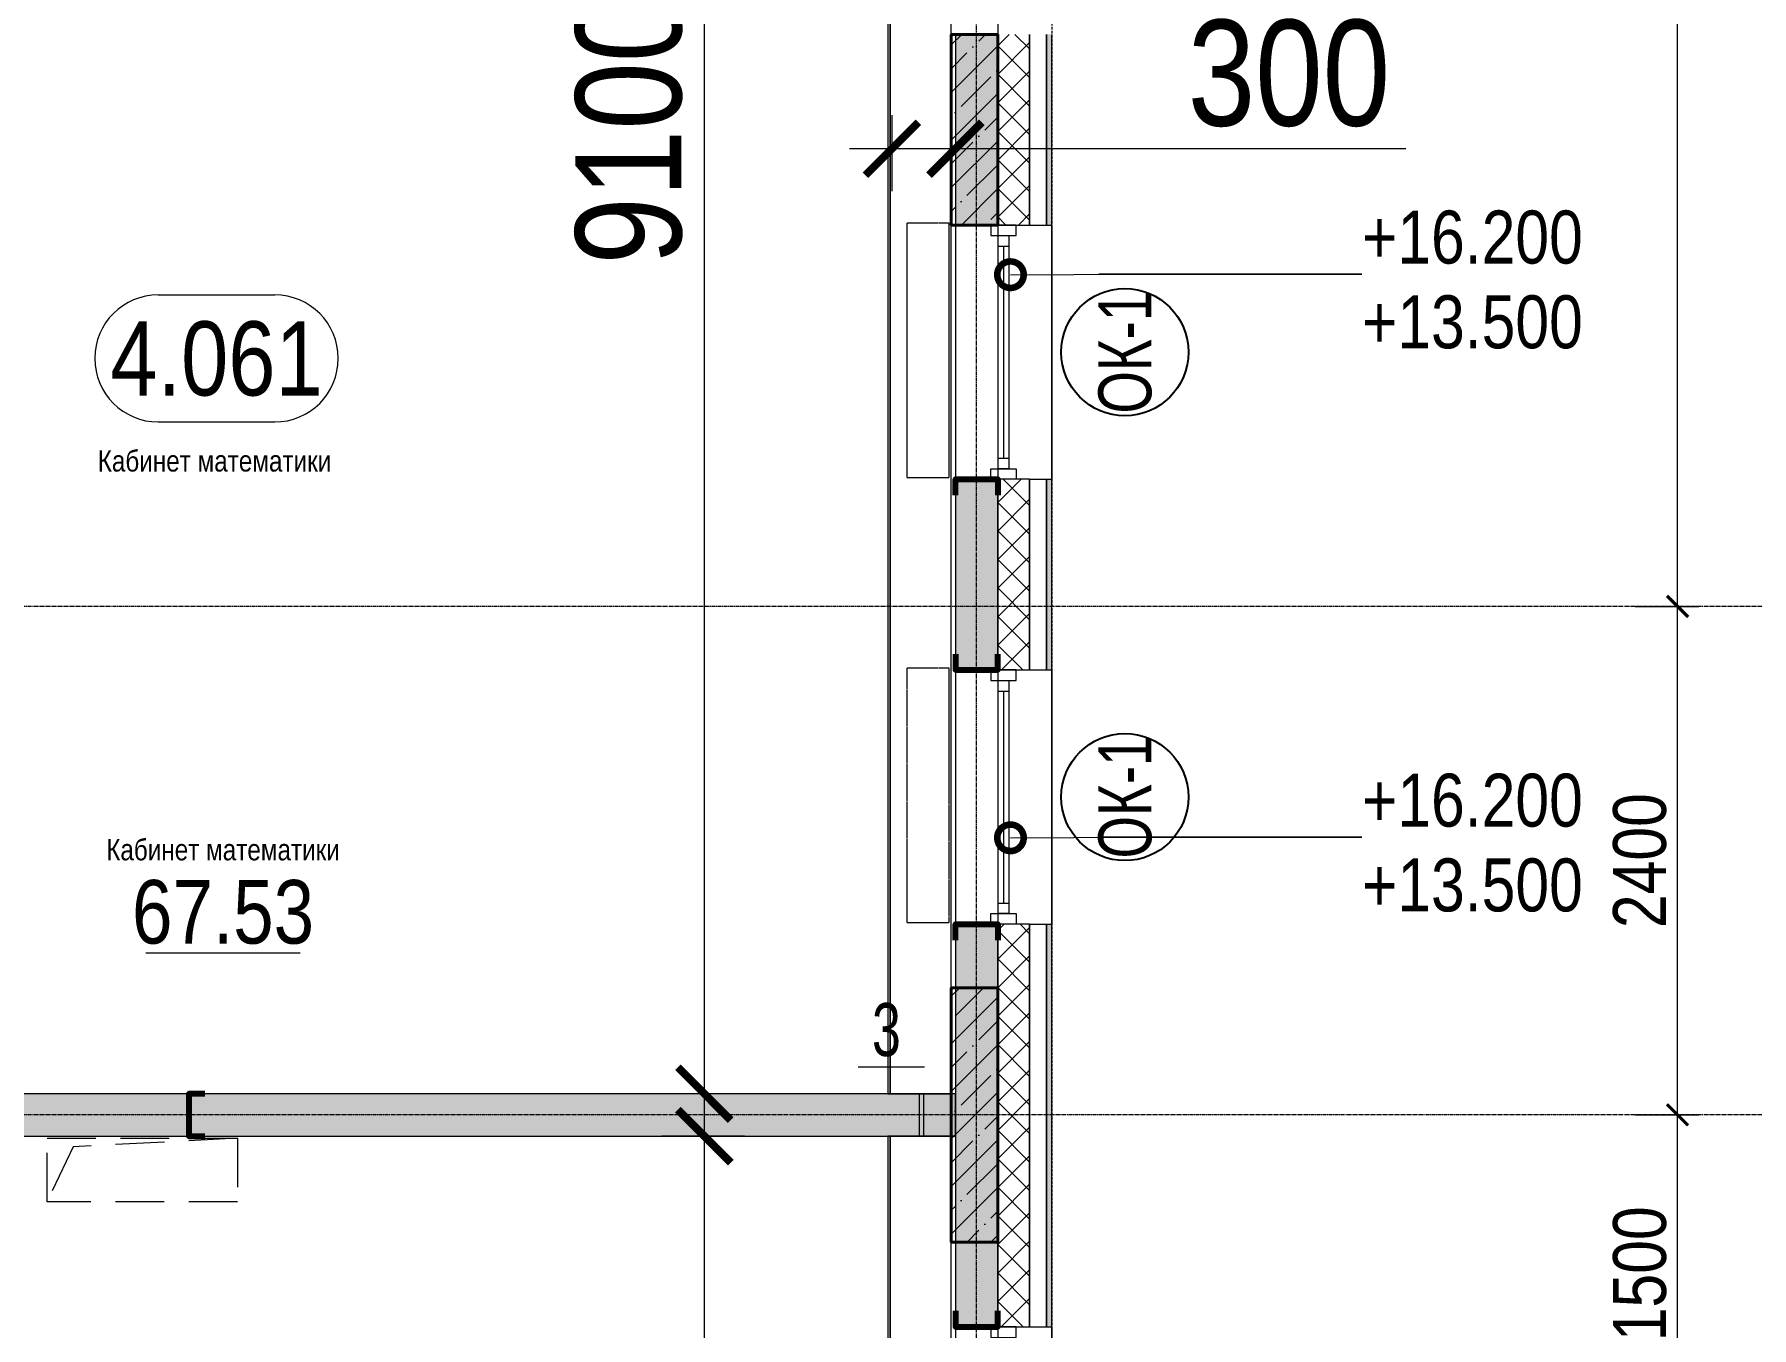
# Model space of a CAD drawing. Header units: millimetres. Extents: x -231292 to 573618, y -153144 to 564035.
# Drawn here: x 160579 to 168689, y 374498 to 380602 of the extents above; entities that cross this region are included whole.
import ezdxf
from ezdxf import colors
from ezdxf.entities.mleader import LeaderData, LeaderLine
from ezdxf.enums import TextEntityAlignment as Align
from ezdxf.math import Vec2, Vec3

# ---------------------------------------------------------------- set-up
doc = ezdxf.new("R2010")
doc.units = ezdxf.units.MM
for name, pattern in [('CENTER2', [28.575, 19.05, -3.175, 3.175, -3.175]), ('DASHED', [19.05, 12.7, -6.35]), ('HIDDEN', [9.525, 6.35, -3.175]), ('HIDDEN2', [4.7625, 3.175, -1.5875])]:
    doc.linetypes.add(name, pattern=pattern)
doc.layers.get('0').update_dxf_attribs({"color": 250})
doc.layers.get('Defpoints').update_dxf_attribs({"color": 250})
for name, color, linetype, lineweight in [('A-AREA', 250, 'Continuous', 15), ('A-Wall_Материал_Газоблок_Контур', 250, 'Continuous', 0), ('АР_Area', 250, 'Continuous', 5), ('АР_Колонны', 250, 'Continuous', 35), ('АР_Окна', 250, 'Continuous', 5), ('АР_Окна марка', 250, 'Continuous', 9), ('АР_Отв. марка', 250, 'Continuous', 9), ('АР_Отопительные приборы', 250, 'HIDDEN2', 0), ('АР_площадь пом', 250, 'Continuous', 5), ('АР_Размеры обшивки', 250, 'Continuous', 5), ('АР_Стены ЖБ', 250, 'Continuous', 35), ('АР_Стены ПЕНОблок', 250, 'Continuous', 20), ('АР_Тонкая', 250, 'Continuous', 5), ('АР_Утеплитель', 250, 'Continuous', 0), ('АР_Штриховка', 250, 'Continuous', 0), ('Зашивка радиаторов тип 1 (фанера и МДФ)', 250, 'Continuous', 0), ('КМ_Фахверки', 250, 'Continuous', 80), ('Марка окна', 250, 'Continuous', 0), ('ОВ_Классы', 250, 'Continuous', 0), ('ОВ_Отопление', 250, 'Continuous', 0), ('РД_Воронки с кровли', 250, 'Continuous', 18), ('РД_Оси_100', 250, 'Continuous', 0), ('РД_Оси_размер', 250, 'Continuous', 0)]:
    doc.layers.add(name, color=color, linetype=linetype, lineweight=lineweight)
doc.layers.add('АР_Делит', color=250, linetype='Continuous', lineweight=0, plot=False)
doc.styles.add('Arial0', font='arial.ttf')
doc.styles.add('Arial_09', font='ARIALN.TTF', dxfattribs={"width": 0.9})
doc.styles.add('Isocpeur3', font='isocpeur.ttf')
doc.styles.add('style1', font='ARIALN.TTF')
doc.dimstyles.new('Dim100_ареал', dxfattribs={"dimscale": 100, "dimtxt": 2.5, "dimasz": 1, "dimexe": 1, "dimexo": 1, "dimgap": 0.5, "dimtad": 1, "dimzin": 12, "dimdsep": 46, "dimtxsty": 'style1', "dimblk": 'ARCHTICK', "dimcen": 1, "dimdle": 1, "dimclrd": 256, "dimclre": 256, "dimaunit": 1, "dimadec": 0, "dimazin": 3, "dimtfac": 1, "dimtmove": 1, "dimatfit": 3, "dimldrblk": 'OPEN30', "dimfxl": 2, "dimfxlon": 1, "dimtolj": 1, "dimtzin": 0, "dimlwd": 9, "dimlwe": 9, "dimarcsym": 0})
doc.dimstyles.new('Dim200_ареал', dxfattribs={"dimscale": 100, "dimtxt": 5, "dimasz": 2.5, "dimexe": 2, "dimexo": 2, "dimgap": 1, "dimtad": 1, "dimzin": 12, "dimdsep": 46, "dimtxsty": 'style1', "dimblk": 'ARCHTICK', "dimcen": 3, "dimdle": 2, "dimclrd": 256, "dimclre": 256, "dimaunit": 1, "dimadec": 0, "dimazin": 3, "dimtfac": 1, "dimtmove": 1, "dimatfit": 3, "dimldrblk": 'OPEN30', "dimfxl": 5, "dimfxlon": 1, "dimtolj": 1, "dimtzin": 0, "dimlwd": 9, "dimlwe": 9, "dimarcsym": 0})
pattern_1 = [(45, (50428.77, 366201.75), (-112.2532, 112.2532), []), (45, (50541.02, 366201.75), (-112.2532, 112.2532), [198.4375, -39.6875, 0, -39.6875])]

# ---------------------------------------------------------------- blocks, each defined once
blk = doc.blocks.new('otv пунктир')
at = {"linetype": 'HIDDEN', "ltscale": 0.07}
blk.add_lwpolyline([(0, 0), (0, 1), (1, 1), (1, 0)], close=True, dxfattribs=at)
blk.add_lwpolyline([(0, 1), (0.1346, 0.1366), (1, 0)], dxfattribs=at)
blk = doc.blocks.new('_DotSmall')
at = {"color": 0, "linetype": 'ByBlock', "const_width": 0.5}
blk.add_lwpolyline([(-0.0625, 0, 1), (0.0625, 0, 1)], format="xyb", close=True, dxfattribs=at)
blk = doc.blocks.new('Ф_пеноблок 200')
at = {"layer": 'КМ_Фахверки'}
blk.add_lwpolyline([(0, -75), (0, 0), (200, 0), (200, -75)], dxfattribs=at)
blk = doc.blocks.new('_ArchTick')
at = {"color": 0, "linetype": 'ByBlock', "const_width": 0.15}
blk.add_lwpolyline([(-0.5, -0.5), (0.5, 0.5)], dxfattribs=at)
blk = doc.blocks.new('*D1427')
at = {"layer": 'Defpoints', "color": 0, "transparency": 16777216}
for p in [(116910, 9300), (117910, 9300), (116910, 7800)]:
    blk.add_point(p, dxfattribs=at)
at = {"layer": 'РД_Оси_размер', "lineweight": 9, "transparency": 16777216}
for p, q in [((117910, 7700), (117910, 9400)), ((117710, 9300), (118010, 9300)), ((117710, 7800), (118010, 7800))]:
    blk.add_line(p, q, dxfattribs=at)
at = {"layer": 'РД_Оси_размер', "lineweight": 9, "transparency": 16777216, "xscale": 100, "yscale": 100, "zscale": 100}
for p, rotation in [((117910, 9300), 90), ((117910, 7800), 270)]:
    blk.add_blockref('_ArchTick', p, dxfattribs=dict(at, rotation=rotation))
at = {"layer": 'РД_Оси_размер', "color": 0, "transparency": 16777216, "insert": (117732.4, 8550), "char_height": 250, "attachment_point": 5, "rotation": 90, "style": 'style1'}
blk.add_mtext('\\A1;1500', dxfattribs=at)
blk = doc.blocks.new('_Open30')
at = {"color": 0, "linetype": 'ByBlock', "lineweight": -2}
for p, q in [((-1, 0.268), (0, 0)), ((0, 0), (-1, -0.268)), ((0, 0), (-1, 0))]:
    blk.add_line(p, q, dxfattribs=at)
blk = doc.blocks.new('*D1428')
at = {"layer": 'Defpoints', "color": 0, "transparency": 16777216}
for p in [(116910, 11700), (117910, 11700), (116910, 9300)]:
    blk.add_point(p, dxfattribs=at)
at = {"layer": 'РД_Оси_размер', "lineweight": 9, "transparency": 16777216}
for p, q in [((117910, 9200), (117910, 11800)), ((117710, 11700), (118010, 11700)), ((117710, 9300), (118010, 9300))]:
    blk.add_line(p, q, dxfattribs=at)
at = {"layer": 'РД_Оси_размер', "lineweight": 9, "transparency": 16777216, "xscale": 100, "yscale": 100, "zscale": 100}
for p, rotation in [((117910, 11700), 90), ((117910, 9300), 270)]:
    blk.add_blockref('_ArchTick', p, dxfattribs=dict(at, rotation=rotation))
at = {"layer": 'РД_Оси_размер', "color": 0, "transparency": 16777216, "insert": (117732.4, 10500), "char_height": 250, "attachment_point": 5, "rotation": 90, "style": 'style1'}
blk.add_mtext('\\A1;2400', dxfattribs=at)
blk = doc.blocks.new('*D1429')
at = {"layer": 'Defpoints', "color": 0, "transparency": 16777216}
for p in [(116910, 18600), (117910, 18600), (116910, 11700)]:
    blk.add_point(p, dxfattribs=at)
at = {"layer": 'РД_Оси_размер', "lineweight": 9, "transparency": 16777216}
for p, q in [((117910, 11600), (117910, 18700)), ((117710, 18600), (118010, 18600)), ((117710, 11700), (118010, 11700))]:
    blk.add_line(p, q, dxfattribs=at)
at = {"layer": 'РД_Оси_размер', "lineweight": 9, "transparency": 16777216, "xscale": 100, "yscale": 100, "zscale": 100}
for p, rotation in [((117910, 18600), 90), ((117910, 11700), 270)]:
    blk.add_blockref('_ArchTick', p, dxfattribs=dict(at, rotation=rotation))
at = {"layer": 'РД_Оси_размер', "color": 0, "transparency": 16777216, "insert": (117732.4, 15150), "char_height": 250, "attachment_point": 5, "rotation": 90, "style": 'style1'}
blk.add_mtext('\\A1;6900', dxfattribs=at)
blk = doc.blocks.new('Bottom_R_1200')
at = {"layer": 'АР_Отопительные приборы'}
blk.add_lwpolyline([(-600, -100), (600, -100), (600, 100), (-600, 100)], close=True, dxfattribs=at)
blk = doc.blocks.new('*D849')
at = {"layer": 'Defpoints', "color": 0, "transparency": 16777216}
for p in [(164131.8, 384701.8), (163742.8, 375601.8), (164131.8, 375601.8)]:
    blk.add_point(p, dxfattribs=at)
at = {"layer": 'АР_Размеры обшивки', "lineweight": 9, "transparency": 16777216}
for p, q in [((163742.8, 384901.8), (163742.8, 375401.8)), ((163931.8, 384701.8), (163542.8, 384701.8)), ((163931.8, 375601.8), (163542.8, 375601.8))]:
    blk.add_line(p, q, dxfattribs=at)
at = {"layer": 'АР_Размеры обшивки', "lineweight": 9, "transparency": 16777216, "xscale": 250, "yscale": 250, "zscale": 250}
for p, rotation in [((163742.8, 384701.8), 90), ((163742.8, 375601.8), 270)]:
    blk.add_blockref('_ArchTick', p, dxfattribs=dict(at, rotation=rotation))
at = {"layer": 'АР_Размеры обшивки', "color": 0, "transparency": 16777216, "insert": (163387.5, 380151.8), "char_height": 500, "attachment_point": 5, "rotation": 90, "style": 'style1'}
blk.add_mtext('\\A1;9100', dxfattribs=at)
blk = doc.blocks.new('*D850')
at = {"layer": 'Defpoints', "color": 0, "transparency": 16777216}
for p in [(164131.8, 375401.8), (163742.8, 366601.8), (164131.8, 366601.8)]:
    blk.add_point(p, dxfattribs=at)
at = {"layer": 'АР_Размеры обшивки', "lineweight": 9, "transparency": 16777216}
for p, q in [((163742.8, 375601.8), (163742.8, 366401.8)), ((163931.8, 375401.8), (163542.8, 375401.8)), ((163931.8, 366601.8), (163542.8, 366601.8))]:
    blk.add_line(p, q, dxfattribs=at)
at = {"layer": 'АР_Размеры обшивки', "lineweight": 9, "transparency": 16777216, "xscale": 250, "yscale": 250, "zscale": 250}
for p, rotation in [((163742.8, 375401.8), 90), ((163742.8, 366601.8), 270)]:
    blk.add_blockref('_ArchTick', p, dxfattribs=dict(at, rotation=rotation))
at = {"layer": 'АР_Размеры обшивки', "color": 0, "transparency": 16777216, "insert": (163387.5, 371001.8), "char_height": 500, "attachment_point": 5, "rotation": 90, "style": 'style1'}
blk.add_mtext('\\A1;8800', dxfattribs=at)
blk = doc.blocks.new('*D795')
at = {"layer": 'Defpoints', "color": 0, "transparency": 16777216}
for p in [(164628.8, 380419.8), (164928.8, 380419.8), (164628.8, 380061.8)]:
    blk.add_point(p, dxfattribs=at)
at = {"layer": 'АР_Размеры обшивки', "lineweight": 9, "transparency": 16777216}
for p, q in [((164628.8, 380219.8), (164628.8, 379861.8)), ((164928.8, 380219.8), (164928.8, 379861.8)), ((165128.8, 380061.8), (164428.8, 380061.8)), ((167055.8, 380061.8), (164928.8, 380061.8))]:
    blk.add_line(p, q, dxfattribs=at)
at = {"layer": 'АР_Размеры обшивки', "lineweight": 9, "transparency": 16777216, "xscale": 250, "yscale": 250, "zscale": 250, "rotation": 180}
blk.add_blockref('_ArchTick', (164628.8, 380061.8), dxfattribs=at)
at = {"layer": 'АР_Размеры обшивки', "lineweight": 9, "transparency": 16777216, "xscale": 250, "yscale": 250, "zscale": 250}
blk.add_blockref('_ArchTick', (164928.8, 380061.8), dxfattribs=at)
at = {"layer": 'АР_Размеры обшивки', "color": 0, "transparency": 16777216, "insert": (166503.8, 380417), "char_height": 500, "attachment_point": 5, "style": 'style1'}
blk.add_mtext('\\A1;300', dxfattribs=at)
blk = doc.blocks.new('MOK-МаркаПом_овал_ареал')
for p, q in [((-2.75, 3), (2.75, 3)), ((-2.75, -3), (2.75, -3))]:
    blk.add_line(p, q)
for centre, radius, start, end in [((-2.75, 0), 3, 90, 270), ((2.75, 0), 3, 270, 90), ((-3.75, 0), 3.5, 0, 0.00095)]:
    blk.add_arc(centre, radius, start, end)
at = {"color": 0, "style": 'style1'}
blk.add_attdef('АР-ПОМЕЩЕНИЕ:НОМЕР', text='', height=3.5, dxfattribs=at).set_placement((0, 0), align=Align.MIDDLE)
at = {"layer": 'Defpoints', "color": 2, "style": 'style1'}
blk.add_attdef('АР-ПОМЕЩЕНИЕ:НАИМЕНОВАНИЕ', text='', height=1, dxfattribs=at).set_placement((-0.094, -4.814), align=Align.MIDDLE)
blk = doc.blocks.new('MOK-МаркаПомещения1')
at = {"layer": 'A-AREA', "color": 0}
blk.add_line((-3.651, -1.944), (3.649, -1.944), dxfattribs=at)
at = {"layer": 'A-AREA', "color": 0, "style": 'style1'}
blk.add_attdef('АР-ПОМЕЩЕНИЕ:ПЛОЩАДЬ', text='', height=3, dxfattribs=at).set_placement((0, 0), align=Align.MIDDLE)
at = {"layer": 'Defpoints', "style": 'style1', "flags": 8}
blk.add_attdef('АР-ПОМЕЩЕНИЕ:НАИМЕНОВАНИЕ', text='', height=1, dxfattribs=at).set_placement((0, 2.956), align=Align.MIDDLE)
blk = doc.blocks.new('MOK-МаркаПроема инж.')
blk.add_line((-1.328, -1.754), (1.802, -1.754))
at = {"color": 0, "style": 'Arial0', "width": 0.7}
blk.add_attdef('АР-ПРОЕМ:Коробка', text='', height=2.5, dxfattribs=at).set_placement((0, 0), align=Align.MIDDLE)
blk = doc.blocks.new('МОК-Наименование')
at = {"layer": 'Defpoints'}
blk.add_circle((0, 0), 3, dxfattribs=at)
at = {"color": 0, "linetype": 'ByBlock', "lineweight": -2, "style": 'Isocpeur3', "width": 0.8, "flags": 4}
blk.add_attdef('АР-ОКНО:НАИМЕНОВАНИЕ', text='', height=2.5, dxfattribs=at).set_placement((0, 0), align=Align.MIDDLE)
blk = doc.blocks.new('СОШ_2200_АР_ОСИ_М100_28.05.24')
at = {"layer": 'АР_Делит', "color": 5, "linetype": 'DASHED'}
blk.add_lwpolyline([(114955, 135155), (114955, -355), (93595.036, -355), (93595.036, 13855), (94145, 13855), (94145, 68320), (66055, 68320), (66055, 13857.73), (83455, 13857.73), (83455, -355), (45245, -355), (45245, 13145), (44695, 13145), (44695, 26755), (45245, 26755), (45245, 68320), (20455, 68320), (20455, 26755), (27955, 26755), (27955, 13145), (-355, 13145), (-355, 100855), (37145, 100855), (37145, 129155)], dxfattribs=at)
at = {"layer": 'РД_Оси_100', "linetype": 'CENTER2'}
for p, q in [((114600, -6155), (114600, 139938.679)), ((119910, 11700), (94200, 11700)), ((119910, 9300), (94200, 9300))]:
    blk.add_line(p, q, dxfattribs=at)
at = {"layer": 'РД_Оси_размер'}
for base, p1, p2, picture, middle in [((117910, 18600), (116910, 11700), (116910, 18600), '*D1429', (117732.357, 15150)), ((117910, 11700), (116910, 9300), (116910, 11700), '*D1428', (117732.357, 10500)), ((117910, 9300), (116910, 7800), (116910, 9300), '*D1427', (117732.357, 8550))]:
    dim = blk.add_linear_dim(base=base, p1=p1, p2=p2, angle=90, dimstyle='Dim100_ареал', dxfattribs=at)
    dim.commit()
    dim.dimension.update_dxf_attribs({"geometry": picture, "text_midpoint": middle})

msp = doc.modelspace()

# ---------------------------------------------------------------- hatches: boundary and pattern name
at = {"layer": 'АР_Штриховка', "linetype": 'Continuous', "lineweight": 5}
h = msp.add_hatch(dxfattribs=at)
h.set_pattern_fill('ANSI35', color=256, scale=25, style=0)
h.set_pattern_definition(pattern_1)
h.paths.add_polyline_path([(165128.768, 376101.753), (164908.768, 376101.753), (164908.768, 374901.753), (165128.768, 374901.753)], flags=0)
at = {"layer": 'АР_Штриховка', "linetype": 'Continuous', "lineweight": 0}
h = msp.add_hatch(dxfattribs=at)
h.set_pattern_fill('AR-CONC', color=256, angle=45, style=0)
h.set_pattern_definition([(95, (50428.77, 366201.75), (140.09465, 117.55338), [19.05, -209.55]), (40, (50428.77, 366201.75), (-160.01845, 110.17673), [15.24, -167.64058]), (145.45144, (50440.44, 366211.55), (-19.9238, 227.7301), [16.19, -178.09024]), (91.1842, (50392.85, 366237.67), (221.41024, 161.9534), [28.575, -314.325]), (141.63556, (50411.3, 366251.17), (-7.0866, 342.82676), [24.285, -267.1356]), (36.18415, (50392.85, 366237.67), (-7.0866, 342.82676), [22.86, -251.4597]), (66, (50419.79, 366246.65), (179.51998, 34.89515), [19.05, -209.55]), (11, (50419.79, 366246.65), (-86.53993, 173.9412), [15.24, -167.64]), (116.45145, (50434.75, 366249.56), (92.98005, 208.83634), [16.19, -178.08994]), (82.5, (50428.77, 366201.75), (-57.60547, 61.973414), [0, -165.608, 0, -170.18, 0, -168.275]), (52.5, (50428.77, 366201.75), (-23.58973, 118.087), [0, -97.028, 0, -161.798, 0, -64.135]), (12.5, (50388.716, 366161.7), (99.927863, 91.826196), [0, -63.5, 0, -198.12, 0, -262.89]), (2.5, (50370.76, 366143.74), (86.7639, 122.72239), [0, -82.55, 0, -131.572, 0, -186.69])])
h.paths.add_polyline_path([(157338.768, 375601.753), (157338.768, 375401.753), (164928.768, 375401.753), (164928.768, 375601.753)], flags=0)
at = {"layer": 'ОВ_Отопление', "linetype": 'Continuous', "lineweight": 5}
for points in [[(164908.768, 375401.753), (164908.768, 375601.753), (164833.768, 375501.753)], [(164928.768, 375401.753), (164928.768, 375601.753), (164853.768, 375501.753)], [(164758.768, 375401.753), (164908.768, 375401.753), (164833.768, 375501.753)], [(164778.768, 375401.753), (164928.768, 375401.753), (164853.768, 375501.753)]]:
    msp.add_hatch(color=256, dxfattribs=at).paths.add_polyline_path(points, flags=0)

# ---------------------------------------------------------------- linework, layer by layer
at = {"layer": 'A-Wall_Материал_Газоблок_Контур', "linetype": 'Continuous', "lineweight": 0}
for p, q in [((164928.768, 379701.753), (164928.768, 378501.753)), ((164928.768, 377601.753), (164928.768, 376401.753)), ((164928.768, 374501.753), (164928.768, 371201.753)), ((165383.768, 371201.753), (165383.768, 374501.753))]:
    msp.add_line(p, q, dxfattribs=at)
at = {"layer": 'АР_Колонны', "linetype": 'HIDDEN2', "lineweight": 25}
for p, q in [((164908.768, 380601.753), (165128.768, 380601.753)), ((164908.768, 379701.753), (164908.768, 380601.753)), ((164908.768, 376101.753), (165128.768, 376101.753)), ((164908.768, 374901.753), (164908.768, 376101.753)), ((165128.768, 376101.753), (165128.768, 374901.753)), ((165128.768, 374901.753), (164908.768, 374901.753))]:
    msp.add_line(p, q, dxfattribs=at)
at = {"layer": 'АР_Колонны', "linetype": 'Continuous', "lineweight": 35}
for p, q in [((164908.768, 380601.753), (164908.768, 379701.753)), ((165128.768, 380601.753), (164908.768, 380601.753)), ((164908.768, 376101.753), (164908.768, 374901.753)), ((165128.768, 376101.753), (164908.768, 376101.753)), ((165128.768, 374901.753), (165128.768, 376101.753)), ((164908.768, 374901.753), (165128.768, 374901.753))]:
    msp.add_line(p, q, dxfattribs=at)
at = {"layer": 'АР_Окна', "linetype": 'Continuous', "lineweight": 5}
for p, q in [((164928.768, 379701.753), (164928.768, 378501.753)), ((165131.268, 378601.753), (165181.268, 378601.753)), ((164928.768, 377601.753), (164928.768, 376401.753)), ((165131.268, 377501.753), (165181.268, 377501.753)), ((164928.768, 374501.753), (164928.768, 371201.753)), ((165383.768, 374501.753), (165383.768, 371201.753))]:
    msp.add_line(p, q, dxfattribs=at)
for points in [[(165216.268, 378551.753), (165216.268, 378501.753), (165096.268, 378501.753), (165096.268, 378551.753)], [(165216.268, 377551.753), (165216.268, 377601.753), (165096.268, 377601.753), (165096.268, 377551.753)], [(165216.268, 374451.753), (165216.268, 374501.753), (165096.268, 374501.753), (165096.268, 374451.753)]]:
    msp.add_lwpolyline(points, close=True, dxfattribs=at)
at = {"layer": 'АР_Стены ЖБ', "linetype": 'Continuous', "lineweight": 40}
for p, q in [((165128.768, 380601.753), (164908.768, 380601.753)), ((164908.768, 380601.753), (164908.768, 379701.753)), ((165128.768, 376101.753), (164908.768, 376101.753)), ((164908.768, 376101.753), (164908.768, 374901.753)), ((165128.768, 374901.753), (165128.768, 376101.753)), ((164908.768, 374901.753), (165128.768, 374901.753))]:
    msp.add_line(p, q, dxfattribs=at)
at = {"layer": 'АР_Стены ПЕНОблок', "linetype": 'Continuous', "lineweight": 20}
for p, q in [((164928.768, 380601.753), (164928.768, 379701.753)), ((165128.768, 378501.753), (164928.768, 378501.753)), ((164928.768, 378501.753), (164928.768, 377601.753)), ((165128.768, 377601.753), (165128.768, 378501.753)), ((164928.768, 377601.753), (165128.768, 377601.753)), ((164928.768, 376401.753), (164928.768, 374501.753)), ((164928.768, 375601.753), (157338.768, 375601.753)), ((164928.768, 375401.753), (164928.768, 375601.753)), ((157338.768, 375401.753), (164928.768, 375401.753)), ((164928.768, 374501.753), (165128.768, 374501.753))]:
    msp.add_line(p, q, dxfattribs=at)
at = {"layer": 'АР_Тонкая', "linetype": 'Continuous', "lineweight": 5}
for p, q in [((165278.768, 378501.753), (165383.768, 378501.753)), ((165278.768, 378501.753), (165278.768, 377601.753)), ((165358.768, 377601.753), (165358.768, 378501.753)), ((165358.768, 378501.753), (165358.768, 377601.753)), ((165383.768, 377601.753), (165383.768, 378501.753)), ((165278.768, 377601.753), (165383.768, 377601.753)), ((165278.768, 374501.753), (165383.768, 374501.753))]:
    msp.add_line(p, q, dxfattribs=at)
at = {"layer": 'АР_Утеплитель', "linetype": 'Continuous', "lineweight": 0}
for p, q in [((165278.768, 378501.753), (165128.768, 378501.753)), ((165128.768, 378501.753), (165128.768, 377601.753)), ((165278.768, 377601.753), (165278.768, 378501.753)), ((165128.768, 377601.753), (165278.768, 377601.753)), ((165128.768, 374501.753), (165278.768, 374501.753))]:
    msp.add_line(p, q, dxfattribs=at)
at = {"layer": 'Зашивка радиаторов тип 1 (фанера и МДФ)', "linetype": 'Continuous', "lineweight": 0}
for p, q in [((164608.768, 384701.753), (164608.766, 375601.753)), ((164621.268, 384701.753), (164621.266, 375601.753)), ((164621.266, 375601.753), (164621.268, 384701.753)), ((164908.766, 375601.753), (164908.768, 384701.753)), ((164608.766, 375601.753), (164621.266, 375601.753)), ((164621.266, 375601.753), (164908.766, 375601.753)), ((164621.266, 375401.752), (164608.766, 375401.752)), ((164608.766, 375401.752), (164608.768, 366601.753)), ((164908.766, 375401.753), (164621.266, 375401.752)), ((164621.266, 375401.752), (164621.268, 366601.753)), ((164621.268, 366601.753), (164621.266, 375401.752)), ((164908.768, 366601.753), (164908.766, 375401.753))]:
    msp.add_line(p, q, dxfattribs=at)
at = {"layer": 'ОВ_Отопление', "linetype": 'Continuous', "lineweight": 9}
for p, q in [((164908.768, 375601.753), (164758.768, 375601.753)), ((164758.768, 375401.753), (164758.768, 375601.753)), ((164928.768, 375601.753), (164778.768, 375601.753)), ((164778.768, 375401.753), (164778.768, 375601.753)), ((164908.768, 375401.753), (164908.768, 375601.753)), ((164928.768, 375401.753), (164928.768, 375601.753)), ((164908.768, 375401.753), (164758.768, 375401.753)), ((164928.768, 375401.753), (164778.768, 375401.753))]:
    msp.add_line(p, q, dxfattribs=at)

# ---------------------------------------------------------------- block references
at = {"layer": 'АР_Area', "linetype": 'Continuous', "lineweight": 5, "xscale": 100, "yscale": 100, "zscale": 100}
msp.add_blockref('MOK-МаркаПом_овал_ареал', (161439.131, 379072.323), dxfattribs=at).add_auto_attribs({'АР-ПОМЕЩЕНИЕ:НОМЕР': '4.061', 'АР-ПОМЕЩЕНИЕ:НАИМЕНОВАНИЕ': 'Кабинет математики'})
at = {"layer": 'АР_Отв. марка', "linetype": 'Continuous', "lineweight": 9, "xscale": 100, "yscale": 100, "zscale": 100}
msp.add_blockref('MOK-МаркаПроема инж.', (164602.885, 375904.493), dxfattribs=at).add_auto_attribs({'АР-ПРОЕМ:Коробка': '3'})
at = {"layer": 'АР_Отопительные приборы', "rotation": 90}
for p in [(164798.768, 379110.373), (164798.768, 377010.373)]:
    msp.add_blockref('Bottom_R_1200', p, dxfattribs=at)
at = {"layer": 'АР_площадь пом', "linetype": 'Continuous', "lineweight": 5}
ref = msp.add_blockref('MOK-МаркаПомещения1', (161469.942, 376460.322), dxfattribs=dict(at, xscale=100, yscale=100, zscale=100))
ref.add_attrib('АР-ПОМЕЩЕНИЕ:НАИМЕНОВАНИЕ', 'Кабинет математики', dxfattribs={"layer": 'Defpoints', "height": 100, "style": 'style1'}).set_placement((161469.942, 376755.885), align=Align.MIDDLE)
ref.add_attrib('АР-ПОМЕЩЕНИЕ:ПЛОЩАДЬ', '67.53', dxfattribs={"layer": 'A-AREA', "color": 0, "height": 300, "style": 'style1'}).set_placement((161469.942, 376460.322), align=Align.MIDDLE)
at = {"layer": 'КМ_Фахверки'}
msp.add_blockref('Ф_пеноблок 200', (164928.768, 378501.753), dxfattribs=at)
at = {"layer": 'КМ_Фахверки', "xscale": -1}
for p, rotation in [((164928.768, 377601.753), 180), ((161308.768, 375601.753), 90), ((164928.768, 374501.753), 180)]:
    msp.add_blockref('Ф_пеноблок 200', p, dxfattribs=dict(at, rotation=rotation))
at = {"layer": 'ОВ_Классы', "xscale": 300, "yscale": 900, "rotation": 270}
msp.add_blockref('otv пунктир', (160638.768, 375391.753), dxfattribs=at)

# ---------------------------------------------------------------- dimensions: what is measured, and where the dimension line sits
at = {"layer": 'АР_Размеры обшивки'}
for base, p1, p2, picture, middle in [((163742.774, 375601.752), (164131.768, 384701.752), (164131.766, 375601.752), '*D849', (163387.488, 380151.752)), ((163742.773, 366601.752), (164131.766, 375401.752), (164131.768, 366601.752), '*D850', (163387.487, 371001.752))]:
    dim = msp.add_linear_dim(base=base, p1=p1, p2=p2, angle=90, dimstyle='Dim200_ареал', override={"dimdec": 0}, dxfattribs=at)
    dim.commit()
    dim.dimension.update_dxf_attribs({"geometry": picture, "text_midpoint": middle})

# ---------------------------------------------------------------- leaders
at = {"layer": 'Марка окна', "lineweight": 0, "ltscale": 20}
ml = msp.add_multileader_mtext('Standard', dxfattribs=at)
ml.set_content('+16.200\\P+13.500', color=256, style='style1')
ml.set_leader_properties(color=256, linetype='ByLayer', lineweight=-1)
ml.set_arrow_properties(name='DOTSMALL')
ml.build(insert=Vec2(0, 0))
ml.multileader.update_dxf_attribs({"text_left_attachment_type": 6, "text_right_attachment_type": 6, "dogleg_length": 200, "arrow_head_size": 250})
ctx = ml.context
ctx.base_point, ctx.char_height, ctx.arrow_head_size, ctx.landing_gap_size, ctx.plane_origin = Vec3(166848.359, 379470.077), 250, 250, 0, Vec3(167243.336, 378785.55)
ctx.left_attachment, ctx.right_attachment = 6, 6
notes = []
notes.append((ctx, [(1, (1, 1, 0), (165786.755, 379470.077), (1, 0), 1061.605, [(0, [(165188.64, 379467.406)], 0, [])])]))
ctx.mtext.insert, ctx.mtext.line_spacing_factor, ctx.mtext.flow_direction = Vec3(166848.359, 379770.077), 0.96, 5
ctx.mtext.has_bg_fill, ctx.mtext.bg_color, ctx.mtext.bg_scale_factor, ctx.mtext.bg_transparency, ctx.mtext.use_window_bg_color = 1, -1027028792, 1.5, 0, 1
at = {"layer": 'РД_Воронки с кровли', "lineweight": 70}
ml = msp.add_multileader_mtext('Standard', dxfattribs=at)
ml.set_content('ВК_Под потолком 4 этажа уйдет в с.у. соседний. ниже опускать не надо.', color=256, style='style1')
ml.set_leader_properties(color=256)
ml.build(insert=Vec2(0, 0))
ml.multileader.update_dxf_attribs({"has_dogleg": 0, "text_left_attachment_type": 6, "text_right_attachment_type": 6, "arrow_head_size": 500, "scale": 100})
ctx = ml.context
ctx.base_point, ctx.scale, ctx.char_height, ctx.arrow_head_size, ctx.landing_gap_size, ctx.plane_origin, ctx.plane_x_axis, ctx.plane_y_axis = Vec3(89976.721, 372153.495), 100, 300, 500, 50, Vec3(64943.192, 362296.395), Vec3(1, 0.00000001), Vec3(-0.00000001, 1)
ctx.left_attachment, ctx.right_attachment = 6, 6
notes.append((ctx, [(0, (1, 1, 0), (94475.649, 372153.495), (-1, -0.00000001), 8, [(1, [(102928.768, 377981.754)], 0, [])])]))
ctx.mtext.insert, ctx.mtext.text_direction, ctx.mtext.rotation, ctx.mtext.width, ctx.mtext.defined_height, ctx.mtext.flow_direction = Vec3(90028.768, 372541.694), Vec3(1, 0.00000001), 0.00000001, 4538.94863, 395.157, 5
for ctx, leaders in notes:
    for number, flags, end, landing, length, lines in leaders:
        leader = LeaderData()
        leader.index, (leader.has_last_leader_line, leader.has_dogleg_vector, leader.attachment_direction) = number, flags
        leader.last_leader_point, leader.dogleg_vector, leader.dogleg_length = Vec3(end), Vec3(landing), length
        for number, points, colour, breaks in lines:
            line = LeaderLine()
            line.index, line.vertices, line.color, line.breaks = number, Vec3.list(points), colors.encode_raw_color(colour), breaks
            leader.lines.append(line)
        ctx.leaders.append(leader)

# ---------------------------------------------------------------- next in the draw order: hatches: boundary and pattern name
at = {"layer": 'АР_Штриховка', "linetype": 'Continuous', "lineweight": 5}
h = msp.add_hatch(dxfattribs=at)
h.set_pattern_fill('ANSI35', color=256, scale=25, style=0)
h.set_pattern_definition(pattern_1)
h.paths.add_polyline_path([(165128.768, 380601.753), (164908.768, 380601.753), (164908.768, 379701.753), (165128.768, 379701.753)], flags=0)

# ---------------------------------------------------------------- next in the draw order: linework, layer by layer
at = {"layer": 'A-Wall_Материал_Газоблок_Контур', "linetype": 'Continuous', "lineweight": 0}
msp.add_line((165383.768, 378501.753), (165383.768, 379701.753), dxfattribs=at)
at = {"layer": 'АР_Колонны', "linetype": 'HIDDEN2', "lineweight": 25}
for p, q in [((165128.768, 380601.753), (165128.768, 379701.753)), ((165128.768, 379701.753), (164908.768, 379701.753))]:
    msp.add_line(p, q, dxfattribs=at)
at = {"layer": 'АР_Колонны', "linetype": 'Continuous', "lineweight": 35}
for p, q in [((165128.768, 379701.753), (165128.768, 380601.753)), ((164908.768, 379701.753), (165128.768, 379701.753))]:
    msp.add_line(p, q, dxfattribs=at)
at = {"layer": 'АР_Окна', "linetype": 'Continuous', "lineweight": 5}
for p, q in [((165383.768, 379701.753), (165383.768, 378501.753)), ((165131.268, 379601.753), (165181.268, 379601.753)), ((165156.268, 379601.753), (165156.268, 378601.753))]:
    msp.add_line(p, q, dxfattribs=at)
for points in [[(165216.268, 379651.753), (165216.268, 379701.753), (165096.268, 379701.753), (165096.268, 379651.753)], [(165131.268, 379651.753), (165181.268, 379651.753), (165181.268, 378551.753), (165131.268, 378551.753)]]:
    msp.add_lwpolyline(points, close=True, dxfattribs=at)
at = {"layer": 'АР_Стены ЖБ', "linetype": 'Continuous', "lineweight": 40}
for p, q in [((165128.768, 379701.753), (165128.768, 380601.753)), ((164908.768, 379701.753), (165128.768, 379701.753))]:
    msp.add_line(p, q, dxfattribs=at)
at = {"layer": 'АР_Стены ПЕНОблок', "linetype": 'Continuous', "lineweight": 20}
for p, q in [((165128.768, 379701.753), (165128.768, 380601.753)), ((164928.768, 379701.753), (165128.768, 379701.753))]:
    msp.add_line(p, q, dxfattribs=at)
at = {"layer": 'АР_Тонкая', "linetype": 'Continuous', "lineweight": 5}
for p, q in [((165278.768, 380601.753), (165278.768, 379701.753)), ((165358.768, 379701.753), (165358.768, 380601.753)), ((165358.768, 380601.753), (165358.768, 379701.753)), ((165383.768, 379701.753), (165383.768, 380601.753)), ((165278.768, 379701.753), (165383.768, 379701.753))]:
    msp.add_line(p, q, dxfattribs=at)
at = {"layer": 'АР_Утеплитель', "linetype": 'Continuous', "lineweight": 0}
for p, q in [((165128.768, 380601.753), (165128.768, 379701.753)), ((165278.768, 379701.753), (165278.768, 380601.753)), ((165128.768, 379701.753), (165278.768, 379701.753))]:
    msp.add_line(p, q, dxfattribs=at)

# ---------------------------------------------------------------- next in the draw order: block references
at = {"layer": 'АР_Окна марка', "linetype": 'Continuous', "lineweight": 9}
ref = msp.add_blockref('МОК-Наименование', (165728.768, 379101.753), dxfattribs=dict(at, xscale=100, yscale=100, zscale=100, rotation=90))
ref.add_attrib('АР-ОКНО:НАИМЕНОВАНИЕ', 'ОК-1', dxfattribs={"layer": '0', "color": 0, "linetype": 'ByBlock', "lineweight": -2, "height": 250, "rotation": 90, "style": 'Arial_09', "width": 0.9}).set_placement((165728.768, 379101.753), align=Align.MIDDLE)

# ---------------------------------------------------------------- next in the draw order: dimensions: what is measured, and where the dimension line sits
at = {"layer": 'АР_Размеры обшивки'}
dim = msp.add_linear_dim(base=(164628.763, 380061.752), p1=(164928.763, 380419.752), p2=(164628.763, 380419.752), dimstyle='Dim200_ареал', override={"dimdec": 0}, dxfattribs=at)
dim.commit()
dim.dimension.update_dxf_attribs({"geometry": '*D795', "text_midpoint": (166503.768, 379681.466), "dimtype": 160})

# ---------------------------------------------------------------- next in the draw order: leaders
at = {"layer": 'Марка окна', "lineweight": 0, "ltscale": 20}
ml = msp.add_multileader_mtext('Standard', dxfattribs=at)
ml.set_content('+16.200\\P+13.500', color=256, style='style1')
ml.set_leader_properties(color=256, linetype='ByLayer', lineweight=-1)
ml.set_arrow_properties(name='DOTSMALL')
ml.build(insert=Vec2(0, 0))
ml.multileader.update_dxf_attribs({"text_left_attachment_type": 6, "text_right_attachment_type": 6, "dogleg_length": 200, "arrow_head_size": 250})
ctx = ml.context
ctx.base_point, ctx.char_height, ctx.arrow_head_size, ctx.landing_gap_size, ctx.plane_origin = Vec3(166848.359, 376812.283), 250, 250, 0, Vec3(167243.336, 376127.756)
ctx.left_attachment, ctx.right_attachment = 6, 6
notes = []
notes.append((ctx, [(1, (1, 1, 0), (165786.755, 376812.283), (1, 0), 1061.605, [(0, [(165188.64, 376809.612)], 0, [])])]))
ctx.mtext.insert, ctx.mtext.line_spacing_factor, ctx.mtext.flow_direction = Vec3(166848.359, 377112.283), 0.96, 5
ctx.mtext.has_bg_fill, ctx.mtext.bg_color, ctx.mtext.bg_scale_factor, ctx.mtext.bg_transparency, ctx.mtext.use_window_bg_color = 1, -1027028792, 1.5, 0, 1
for ctx, leaders in notes:
    for number, flags, end, landing, length, lines in leaders:
        leader = LeaderData()
        leader.index, (leader.has_last_leader_line, leader.has_dogleg_vector, leader.attachment_direction) = number, flags
        leader.last_leader_point, leader.dogleg_vector, leader.dogleg_length = Vec3(end), Vec3(landing), length
        for number, points, colour, breaks in lines:
            line = LeaderLine()
            line.index, line.vertices, line.color, line.breaks = number, Vec3.list(points), colors.encode_raw_color(colour), breaks
            leader.lines.append(line)
        ctx.leaders.append(leader)

# ---------------------------------------------------------------- next in the draw order: hatches: boundary and pattern name
at = {"layer": 'АР_Штриховка', "linetype": 'Continuous', "lineweight": 0}
h = msp.add_hatch(dxfattribs=at)
h.set_pattern_fill('AR-CONC', color=256, angle=-360, style=0)
h.set_pattern_definition([(50, (50428.77, 366201.75), (182.18467, -15.93909), [19.05, -209.55]), (355, (50428.77, 366201.75), (-35.24342, 191.05685), [15.24, -167.64058]), (100.45144, (50443.95, 366200.42), (146.94125, 175.11775), [16.19, -178.09024]), (46.1842, (50428.77, 366252.55), (271.07904, -42.04233), [28.575, -314.325]), (96.63556, (50451.36, 366249.05), (237.40413, 247.4261), [24.285, -267.1356]), (351.18415, (50428.77, 366252.55), (237.40413, 247.4261), [22.85997, -251.45973]), (21, (50454.17, 366239.85), (151.6144, -102.2652), [19.05, -209.55]), (326, (50454.17, 366239.85), (61.80203, 184.18797), [15.24, -167.64]), (71.45145, (50466.8, 366231.33), (213.41642, 81.92277), [16.19, -178.08994]), (37.5, (50428.77, 366201.75), (3.088603, 84.55504), [0, -165.608, 0, -170.18, 0, -168.275]), (7.5, (50428.77, 366201.75), (66.81966, 100.180575), [0, -97.028, 0, -161.798, 0, -64.135]), (327.5, (50372.126, 366201.75), (135.590595, -5.728744), [0, -63.5, 0, -198.12, 0, -262.89]), (317.5, (50346.73, 366201.75), (148.12918, 25.42649), [0, -82.55, 0, -131.572, 0, -186.69])])
h.paths.add_polyline_path([(165128.768, 403301.753), (164928.768, 403301.753), (164928.768, 402501.753), (165128.768, 402501.753)], flags=0)
h.paths.add_polyline_path([(165128.768, 399201.753), (164928.768, 399201.753), (164928.768, 398301.753), (165128.768, 398301.753)], flags=0)
h.paths.add_polyline_path([(165128.768, 397101.753), (164928.768, 397101.753), (164928.768, 396201.753), (165128.768, 396201.753)], flags=0)
h.paths.add_polyline_path([(165128.768, 395001.753), (164928.768, 395001.753), (164928.768, 393201.753), (165128.768, 393201.753)], flags=0)
h.paths.add_polyline_path([(165128.768, 389901.753), (164928.768, 389901.753), (164928.768, 389001.753), (165128.768, 389001.753)], flags=0)
h.paths.add_polyline_path([(165128.768, 387801.753), (164928.768, 387801.753), (164928.768, 386901.753), (165128.768, 386901.753)], flags=0)
h.paths.add_polyline_path([(165128.768, 385701.753), (164928.768, 385701.753), (164928.768, 383901.753), (165128.768, 383901.753)], flags=0)
h.paths.add_polyline_path([(165128.768, 380601.753), (164928.768, 380601.753), (164928.768, 379701.753), (165128.768, 379701.753)], flags=0)
h.paths.add_polyline_path([(165128.768, 378501.753), (164928.768, 378501.753), (164928.768, 377601.753), (165128.768, 377601.753)], flags=0)
h.paths.add_polyline_path([(165128.768, 376401.753), (164928.768, 376401.753), (164928.768, 374501.753), (165128.768, 374501.753)], flags=0)
h.paths.add_polyline_path([(165128.768, 371201.753), (164928.768, 371201.753), (164928.768, 370301.753), (165128.768, 370301.753)], flags=0)
h.paths.add_polyline_path([(165128.768, 369101.753), (164928.768, 369101.753), (164928.768, 368201.753), (165128.768, 368201.753)], flags=0)
h.paths.add_polyline_path([(165128.768, 367001.753), (164928.768, 367001.753), (164928.768, 366301.753), (165128.768, 366101.753)], flags=0)
h = msp.add_hatch(dxfattribs=at)
h.set_pattern_fill('ANSI37', color=256, scale=30, angle=-360, style=0)
h.set_pattern_definition([(45, (50428.77, 366201.75), (-67.35192, 67.35192), []), (135, (50428.77, 366201.75), (-67.35192, -67.35192), [])])
h.paths.add_polyline_path([(165278.768, 403301.753), (165128.768, 403301.753), (165128.768, 402501.753), (165278.768, 402501.753)], flags=0)
h.paths.add_polyline_path([(165278.768, 399201.753), (165128.768, 399201.753), (165128.768, 398301.753), (165278.768, 398301.753)], flags=0)
h.paths.add_polyline_path([(165278.768, 397101.753), (165128.768, 397101.753), (165128.768, 396201.753), (165278.768, 396201.753)], flags=0)
h.paths.add_polyline_path([(165278.768, 395001.753), (165128.768, 395001.753), (165128.768, 393201.753), (165278.768, 393201.753)], flags=0)
h.paths.add_polyline_path([(165278.768, 389901.753), (165128.768, 389901.753), (165128.768, 389001.753), (165278.768, 389001.753)], flags=0)
h.paths.add_polyline_path([(165278.768, 387801.753), (165128.768, 387801.753), (165128.768, 386901.753), (165278.768, 386901.753)], flags=0)
h.paths.add_polyline_path([(165278.768, 385701.753), (165128.768, 385701.753), (165128.768, 383901.753), (165278.768, 383901.753)], flags=0)
h.paths.add_polyline_path([(165278.768, 380601.753), (165128.768, 380601.753), (165128.768, 379701.753), (165278.768, 379701.753)], flags=0)
h.paths.add_polyline_path([(165278.768, 378501.753), (165128.768, 378501.753), (165128.768, 377601.753), (165278.768, 377601.753)], flags=0)
h.paths.add_polyline_path([(165278.768, 376401.753), (165128.768, 376401.753), (165128.768, 374501.753), (165278.768, 374501.753)], flags=0)
h.paths.add_polyline_path([(165278.768, 371201.753), (165128.768, 371201.753), (165128.768, 370301.753), (165278.768, 370301.753)], flags=0)
h.paths.add_polyline_path([(165278.768, 369101.753), (165128.768, 369101.753), (165128.768, 368201.753), (165278.768, 368201.753)], flags=0)
h.paths.add_polyline_path([(165278.768, 367001.753), (165128.768, 367001.753), (165128.768, 366101.753), (165278.768, 365951.753)], flags=0)
h = msp.add_hatch(dxfattribs=at)
h.set_pattern_fill('_U', color=256, angle=-360, style=0, pattern_type=0)
h.set_pattern_definition([(360, (50428.7677, 366201.7525), (-4e-16, 1), [])])
h.paths.add_polyline_path([(165383.768, 403301.753), (165358.768, 403301.753), (165358.768, 402501.753), (165383.768, 402501.753)], flags=0)
h.paths.add_polyline_path([(165383.768, 399201.753), (165358.768, 399201.753), (165358.768, 398301.753), (165383.768, 398301.753)], flags=0)
h.paths.add_polyline_path([(165383.768, 397101.753), (165358.768, 397101.753), (165358.768, 396201.753), (165383.768, 396201.753)], flags=0)
h.paths.add_polyline_path([(165383.768, 395001.753), (165358.768, 395001.753), (165358.768, 393201.753), (165383.768, 393201.753)], flags=0)
h.paths.add_polyline_path([(165383.768, 389901.753), (165358.768, 389901.753), (165358.768, 389001.753), (165383.768, 389001.753)], flags=0)
h.paths.add_polyline_path([(165383.768, 387801.753), (165358.768, 387801.753), (165358.768, 386901.753), (165383.768, 386901.753)], flags=0)
h.paths.add_polyline_path([(165383.768, 385701.753), (165358.768, 385701.753), (165358.768, 383901.753), (165383.768, 383901.753)], flags=0)
h.paths.add_polyline_path([(165383.768, 380601.753), (165358.768, 380601.753), (165358.768, 379701.753), (165383.768, 379701.753)], flags=0)
h.paths.add_polyline_path([(165383.768, 378501.753), (165358.768, 378501.753), (165358.768, 377601.753), (165383.768, 377601.753)], flags=0)
h.paths.add_polyline_path([(165383.768, 376401.753), (165358.768, 376401.753), (165358.768, 374501.753), (165383.768, 374501.753)], flags=0)
h.paths.add_polyline_path([(165383.768, 371201.753), (165358.768, 371201.753), (165358.768, 370301.753), (165383.768, 370301.753)], flags=0)
h.paths.add_polyline_path([(165383.768, 369101.753), (165358.768, 369101.753), (165358.768, 368201.753), (165383.768, 368201.753)], flags=0)
h.paths.add_polyline_path([(165383.768, 367001.753), (165358.768, 367001.753), (165358.768, 365871.753), (165383.768, 365846.753)], flags=0)

# ---------------------------------------------------------------- next in the draw order: linework, layer by layer
at = {"layer": 'A-Wall_Материал_Газоблок_Контур', "linetype": 'Continuous', "lineweight": 0}
msp.add_line((165383.768, 376401.753), (165383.768, 377601.753), dxfattribs=at)
at = {"layer": 'АР_Окна', "linetype": 'Continuous', "lineweight": 5}
for p, q in [((165383.768, 377601.753), (165383.768, 376401.753)), ((165156.268, 377501.753), (165156.268, 376501.753)), ((165131.268, 376501.753), (165181.268, 376501.753))]:
    msp.add_line(p, q, dxfattribs=at)
for points in [[(165131.268, 377551.753), (165181.268, 377551.753), (165181.268, 376451.753), (165131.268, 376451.753)], [(165216.268, 376451.753), (165216.268, 376401.753), (165096.268, 376401.753), (165096.268, 376451.753)]]:
    msp.add_lwpolyline(points, close=True, dxfattribs=at)
at = {"layer": 'АР_Стены ПЕНОблок', "linetype": 'Continuous', "lineweight": 20}
for p, q in [((165128.768, 376401.753), (164928.768, 376401.753)), ((165128.768, 374501.753), (165128.768, 376401.753))]:
    msp.add_line(p, q, dxfattribs=at)
at = {"layer": 'АР_Тонкая', "linetype": 'Continuous', "lineweight": 5}
for p, q in [((165278.768, 376401.753), (165383.768, 376401.753)), ((165278.768, 376401.753), (165278.768, 374501.753)), ((165358.768, 374501.753), (165358.768, 376401.753)), ((165358.768, 376401.753), (165358.768, 374501.753)), ((165383.768, 374501.753), (165383.768, 376401.753))]:
    msp.add_line(p, q, dxfattribs=at)
at = {"layer": 'АР_Утеплитель', "linetype": 'Continuous', "lineweight": 0}
for p, q in [((165278.768, 376401.753), (165128.768, 376401.753)), ((165128.768, 376401.753), (165128.768, 374501.753)), ((165278.768, 374501.753), (165278.768, 376401.753))]:
    msp.add_line(p, q, dxfattribs=at)
at = {"layer": 'КМ_Фахверки', "lineweight": 5}
msp.add_lwpolyline([(96278.918, 457251.752), (165128.768, 457251.753), (165128.768, 366101.753), (95928.768, 366101.753), (95928.768, 434726.753), (96278.918, 434726.753), (96278.918, 457251.752)], dxfattribs=at)

# ---------------------------------------------------------------- next in the draw order: block references
at = {"layer": 'АР_Окна марка', "linetype": 'Continuous', "lineweight": 9}
ref = msp.add_blockref('МОК-Наименование', (165728.768, 377001.753), dxfattribs=dict(at, xscale=100, yscale=100, zscale=100, rotation=90))
ref.add_attrib('АР-ОКНО:НАИМЕНОВАНИЕ', 'ОК-1', dxfattribs={"layer": '0', "color": 0, "linetype": 'ByBlock', "lineweight": -2, "height": 250, "rotation": 90, "style": 'Arial_09', "width": 0.9}).set_placement((165728.768, 377001.753), align=Align.MIDDLE)
at = {"layer": 'КМ_Фахверки'}
msp.add_blockref('Ф_пеноблок 200', (164928.768, 376401.753), dxfattribs=at)
at = {"layer": 'РД_Оси_100'}
msp.add_blockref('СОШ_2200_АР_ОСИ_М100_28.05.24', (50428.768, 366201.753), dxfattribs=at)

doc.saveas('drawing.dxf')
